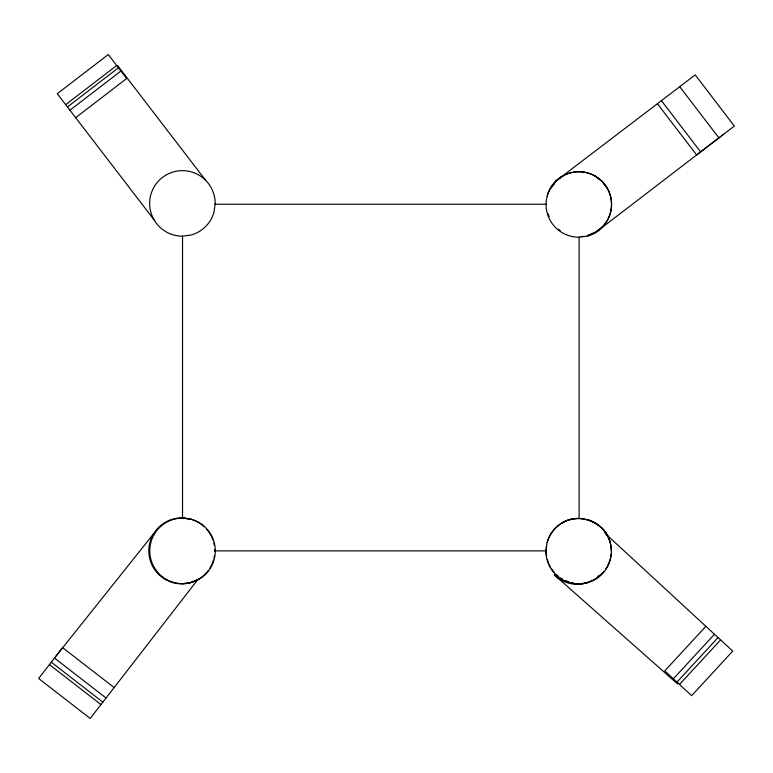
<?xml version="1.0" encoding="UTF-8"?>
<svg xmlns="http://www.w3.org/2000/svg" width="773" height="773" viewBox="0 0 773 773"><rect width="100%" height="100%" fill="white"/><g stroke="black" fill="none" stroke-linecap="round" stroke-linejoin="round"><path stroke-width="1.16" d="M570.754 172.92C556.454 176.215 546.144 189.907 546.038 204.439A32.766 32.766 0 0 0 578.803 237.214L587.287 236.094L595.191 232.818L723.692 134.212M554.57 183.433L551.062 187.994A32.408 32.408 0 0 1 562.937 176.147M208.159 570.667A32.968 32.968 0 0 1 197.637 579.789L90.219 718.455L38.65 678.51L62.584 647.61L114.143 687.574M705.875 626.314L664.77 670.877L691.651 695.681L732.756 651.108L605.269 533.515M673.36 678.81L714.474 634.237M676.955 682.124L718.059 637.551M677.979 683.071L677.361 683.747L554.251 574.851A32.505 32.505 0 0 0 585.692 583.113L592.437 580.281M679.506 684.472L720.61 639.909M593.509 579.827L594.147 579.344M597.616 576.648L599.355 575.305M65.676 104.655L116.694 65.502M67.435 106.945L118.453 67.792M69.928 110.191L120.946 71.048M75.657 117.66L126.675 78.508L108.288 54.545L57.27 93.697L154.03 219.803M598.041 230.19L595.268 232.306L588.533 235.089M599.887 228.779L601.983 227.165A32.408 32.408 0 0 0 607.182 188.061L602.041 181.346L595.191 176.07M547.245 542.617A32.505 32.505 0 0 1 562.3 522.809C580.059 512.006 605.327 522.596 610.332 542.704M182.525 583.654L191.008 582.533L198.912 579.257M562.3 522.809C579.905 512.199 604.988 522.326 610.032 542.327A32.505 32.505 0 0 1 611.182 550.734M197.637 579.789L189.617 582.91A32.968 32.968 0 0 1 149.015 554.473A32.968 32.968 0 0 1 182.505 517.92L191.008 519.234A32.968 32.968 0 0 1 204.062 526.587M578.677 583.953L587.161 582.842M215.068 204.227L546.067 204.227M215.3 550.888A32.766 32.766 0 0 0 166.147 522.509A32.766 32.766 0 0 0 166.147 579.257A32.766 32.766 0 0 0 215.3 550.888L545.951 550.888M191.008 519.234L182.525 518.113L182.525 236.171M54.487 658.065L106.056 698.009M51.298 662.181L102.857 702.135M49.414 664.606L100.983 704.561M555.632 181.269L695.198 74.904L734.35 126.057L696.618 154.938L657.465 103.785M56.158 655.9L153.595 533.776L154.156 534.501M607.182 188.061L601.974 181.269L595.336 176.186A32.408 32.408 0 0 0 571.778 172.659M117.573 65.56L205.579 180.244M679.747 86.731L718.9 137.884M661.466 100.722L700.618 151.875M579.103 237.166L579.103 518.48M214.363 555.903A32.968 32.968 0 0 1 213.966 558.029M213.435 560.106A32.968 32.968 0 0 1 209.966 567.991M206.323 528.877A32.968 32.968 0 0 1 210.159 534.095M210.691 535.032A32.968 32.968 0 0 1 212.884 539.95M213.802 543.052A32.968 32.968 0 0 1 214.247 545.149M214.72 549.458A32.968 32.968 0 0 1 214.739 551.603M547.158 195.965A32.766 32.766 0 0 1 601.974 181.269A32.766 32.766 0 0 1 587.287 236.094M601.23 227.9A32.408 32.408 0 0 1 588.466 235.253M583.296 236.354A32.408 32.408 0 0 1 581.17 236.567M560.203 230.547A32.408 32.408 0 0 1 558.512 229.243M549.149 216.595A32.408 32.408 0 0 1 548.076 213.59M587.161 519.533A32.766 32.766 0 0 1 610.95 556.879A32.766 32.766 0 0 1 575.827 583.828A32.766 32.766 0 0 1 545.912 551.188L547.023 542.704A32.766 32.766 0 0 1 578.677 518.422M611.037 553.912A32.505 32.505 0 0 1 610.37 558.125M610.11 559.15A32.505 32.505 0 0 1 607.414 566.078M606.902 567.005A32.505 32.505 0 0 1 605.79 568.812M603.897 571.392A32.505 32.505 0 0 1 595.065 578.958M586.214 582.504A32.505 32.505 0 0 1 584.127 582.929M573.527 582.977A32.505 32.505 0 0 1 571.44 582.571M569.392 582.03A32.505 32.505 0 0 1 565.401 580.552M562.56 579.112A32.505 32.505 0 0 1 560.754 578.001M558.174 576.107A32.505 32.505 0 0 1 556.56 574.706M554.347 572.435A32.505 32.505 0 0 1 551.729 569.063M550.608 567.266A32.505 32.505 0 0 1 547.323 559.439M546.637 556.338A32.505 32.505 0 0 1 546.192 552.086M546.182 549.98A32.505 32.505 0 0 1 546.588 545.728M601.558 527.795A32.505 32.505 0 0 1 607.762 536.365M215.174 203.415L214.063 211.899A32.766 32.766 0 0 1 190.892 235.069L182.409 236.18A32.766 32.766 0 0 1 149.643 203.415A32.766 32.766 0 0 1 182.409 170.649A32.766 32.766 0 0 1 215.174 203.415"/></g></svg>
